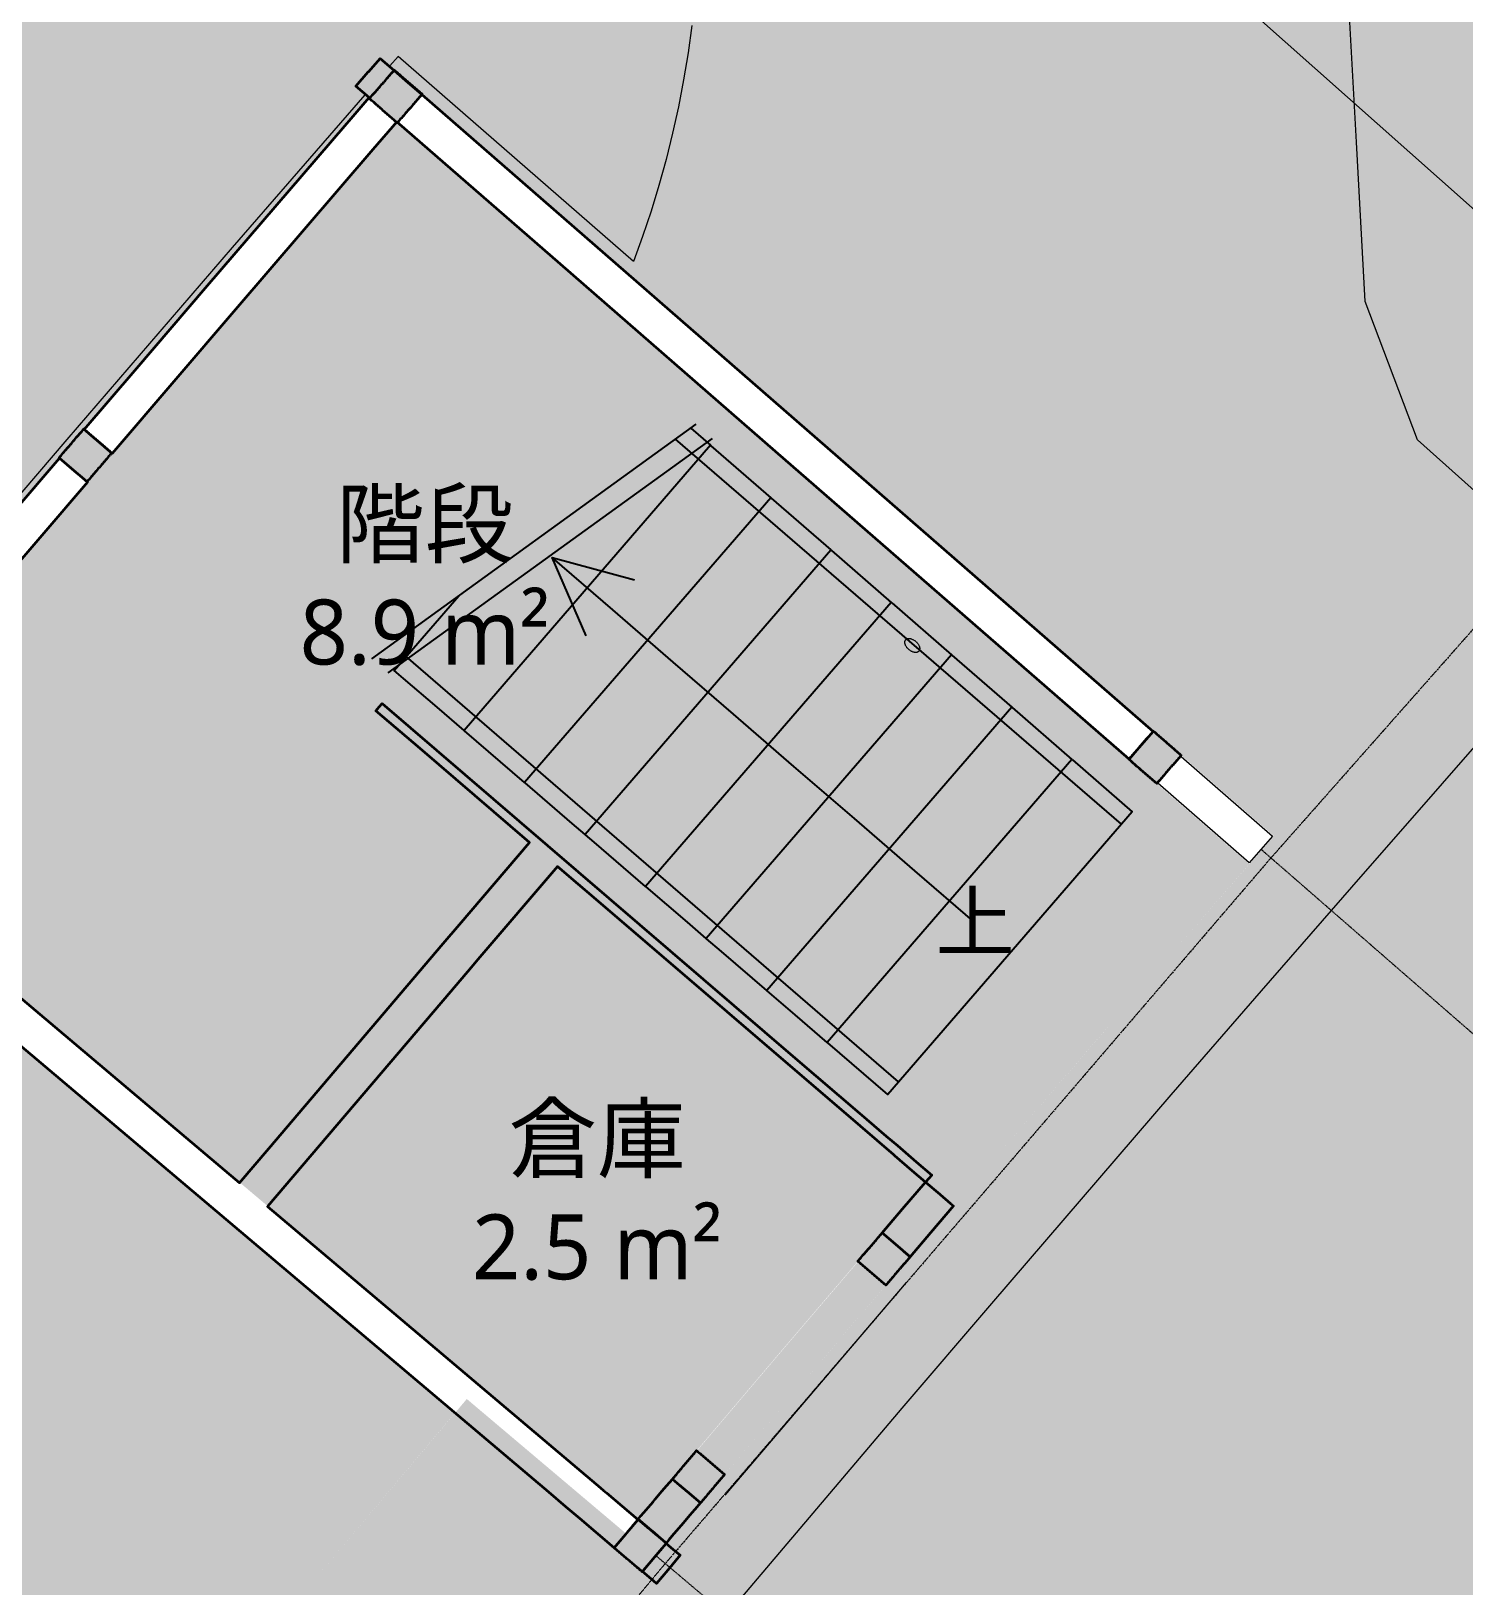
# Model space of a CAD drawing. Header units: millimetres. Extents: x -100577 to 287200, y -212120 to 238461.
# Drawn here: x 49317 to 53985, y 37308 to 42375 of the extents above; entities that cross this region are included whole.
import ezdxf

# ---------------------------------------------------------------- set-up
doc = ezdxf.new("R2010")
doc.units = ezdxf.units.MM
doc.linetypes.add('DASHDOT', pattern=[3.556, 2.54, -0.508, 0, -0.508])
doc.linetypes.add('PHANTOM', pattern=[6.35, 3.175, -0.635, 0.635, -0.635, 0.635, -0.635])
for name, color, linetype, lineweight in [('01_切断（構造・壁）', 7, 'Continuous', 35), ('02_切断（家具）', 8, 'Continuous', 18), ('06_部屋の色', 8, 'Continuous', 0), ('07_切断（建具）', 7, 'Continuous', 18), ('10_見えがかり', 7, 'Continuous', 13), ('11_見えがかり（家具）', 8, 'Continuous', 9), ('20_上部（屋根の外形・梁）', 8, 'PHANTOM', 9), ('40_通り芯', 1, 'DASHDOT', 9), ('50_寸法', 3, 'Continuous', 9), ('60_部屋名・面積', 7, 'Continuous', 13)]:
    doc.layers.add(name, color=color, linetype=linetype, lineweight=lineweight)
doc.styles.add('JP', font='NotoSansCJKjp-Regular.otf')

msp = doc.modelspace()

# ---------------------------------------------------------------- hatches: boundary and pattern name
at = {"layer": '01_切断（構造・壁）'}
for points in [[(50516.4, 42083.7), (50512.8, 42079.6), (50509.6, 42075.9), (50505.6, 42079.4), (50502, 42082.5), (50498.1, 42086), (50494.5, 42089.1), (50490.5, 42092.5), (50487, 42095.6), (50483, 42099.1), (50479.4, 42102.2), (50475.4, 42105.6), (50471.9, 42108.8), (50467.9, 42112.2), (50464.3, 42115.3), (50460.3, 42118.8), (50456.8, 42121.9), (50452.8, 42125.3), (50449.2, 42128.4), (50445.3, 42131.9), (50441.7, 42135), (50437.7, 42138.5), (50434.1, 42141.6), (50430.2, 42145), (50426.6, 42148.1), (50422.6, 42151.6), (50419.1, 42154.7), (50422.6, 42158.8), (50425.8, 42162.5), (50429.4, 42166.6), (50432.6, 42170.3), (50436.2, 42174.4), (50439.4, 42178), (50442.9, 42182.1), (50446.2, 42185.8), (50449.7, 42189.9), (50452.9, 42193.6), (50456.5, 42197.7), (50459.7, 42201.4), (50463.3, 42205.5), (50466.5, 42209.1), (50470, 42213.2), (50473.2, 42216.9), (50476.8, 42221), (50480, 42224.7), (50483.6, 42228.8), (50486.8, 42232.5), (50490.4, 42236.6), (50493.6, 42240.3), (50497.1, 42244.4), (50500.3, 42248), (50504.3, 42244.6), (50507.9, 42241.5), (50511.8, 42238), (50515.4, 42234.9), (50519.4, 42231.4), (50522.9, 42228.3), (50526.9, 42224.9), (50530.5, 42221.8), (50534.5, 42218.3), (50538, 42215.2), (50542, 42211.7), (50545.6, 42208.6), (50549.5, 42205.2), (50553.1, 42202), (50557.1, 42198.6), (50560.6, 42195.5), (50564.6, 42192), (50568.2, 42188.9), (50572.2, 42185.4), (50575.7, 42182.3), (50579.7, 42178.9), (50583.3, 42175.8), (50587.2, 42172.3), (50590.8, 42169.2), (50587.2, 42165.1), (50584, 42161.4), (50580.5, 42157.3), (50577.3, 42153.7), (50573.7, 42149.6), (50570.5, 42145.9), (50566.9, 42141.8), (50563.7, 42138.1), (50560.2, 42134), (50557, 42130.3), (50553.4, 42126.2), (50550.2, 42122.6), (50546.6, 42118.5), (50543.4, 42114.8), (50539.9, 42110.7), (50536.7, 42107), (50533.1, 42102.9), (50529.9, 42099.2), (50526.3, 42095.2), (50523.1, 42091.5), (50519.6, 42087.4)], [(49505.7, 40913.9), (49502.1, 40909.8), (49499, 40906.1), (49495, 40909.5), (49491.4, 40912.6), (49487.4, 40916), (49483.8, 40919.1), (49479.8, 40922.5), (49476.2, 40925.6), (49472.2, 40929), (49468.6, 40932.1), (49464.6, 40935.5), (49461, 40938.6), (49457, 40942), (49453.4, 40945.1), (49449.4, 40948.5), (49445.8, 40951.6), (49441.8, 40955.1), (49438.2, 40958.1), (49434.2, 40961.6), (49430.6, 40964.6), (49426.7, 40968.1), (49423.1, 40971.2), (49419.1, 40974.6), (49415.5, 40977.7), (49411.5, 40981.1), (49407.9, 40984.2), (49411.4, 40988.3), (49414.6, 40992), (49418.1, 40996.1), (49421.3, 40999.8), (49424.8, 41003.9), (49428, 41007.6), (49431.6, 41011.8), (49434.7, 41015.5), (49438.3, 41019.6), (49441.5, 41023.3), (49445, 41027.4), (49448.2, 41031.1), (49451.7, 41035.3), (49454.9, 41039), (49458.4, 41043.1), (49461.6, 41046.8), (49465.1, 41050.9), (49468.3, 41054.6), (49471.8, 41058.7), (49475, 41062.4), (49478.6, 41066.6), (49481.7, 41070.3), (49485.3, 41074.4), (49488.5, 41078.1), (49492.5, 41074.7), (49496, 41071.6), (49500, 41068.1), (49503.6, 41065.1), (49507.6, 41061.6), (49511.2, 41058.5), (49515.2, 41055.1), (49518.8, 41052), (49522.8, 41048.6), (49526.4, 41045.5), (49530.4, 41042.1), (49534, 41039), (49538, 41035.6), (49541.6, 41032.5), (49545.6, 41029.1), (49549.2, 41026), (49553.2, 41022.5), (49556.7, 41019.5), (49560.7, 41016), (49564.3, 41012.9), (49568.3, 41009.5), (49571.9, 41006.4), (49575.9, 41003), (49579.5, 40999.9), (49576, 40995.8), (49572.8, 40992.1), (49569.3, 40988), (49566.1, 40984.3), (49562.5, 40980.2), (49559.4, 40976.5), (49555.8, 40972.3), (49552.7, 40968.6), (49549.1, 40964.5), (49545.9, 40960.8), (49542.4, 40956.7), (49539.2, 40953), (49535.7, 40948.9), (49532.5, 40945.2), (49529, 40941), (49525.8, 40937.3), (49522.3, 40933.2), (49519.1, 40929.5), (49515.6, 40925.4), (49512.4, 40921.7), (49508.9, 40917.6)], [(52990.5, 39930.3), (52987, 39926.3), (52983.8, 39922.7), (52979.8, 39926.1), (52976.3, 39929.2), (52972.3, 39932.7), (52968.7, 39935.8), (52964.8, 39939.3), (52961.2, 39942.4), (52957.2, 39945.8), (52953.6, 39948.9), (52949.7, 39952.4), (52946.1, 39955.5), (52942.1, 39958.9), (52938.6, 39962.1), (52934.6, 39965.5), (52931, 39968.6), (52927, 39972.1), (52923.5, 39975.2), (52919.5, 39978.6), (52915.9, 39981.7), (52912, 39985.2), (52908.4, 39988.3), (52904.4, 39991.8), (52900.8, 39994.9), (52896.9, 39998.3), (52893.3, 40001.4), (52896.8, 40005.5), (52900, 40009.1), (52903.5, 40013.1), (52906.6, 40016.8), (52910.1, 40020.8), (52913.3, 40024.4), (52916.8, 40028.4), (52920, 40032.1), (52923.5, 40036.1), (52926.6, 40039.7), (52930.1, 40043.8), (52933.3, 40047.4), (52936.8, 40051.4), (52940, 40055), (52943.5, 40059.1), (52946.6, 40062.7), (52950.1, 40066.7), (52953.3, 40070.3), (52956.8, 40074.4), (52960, 40078), (52963.5, 40082), (52966.6, 40085.7), (52970.1, 40089.7), (52973.3, 40093.3), (52977.3, 40089.9), (52980.8, 40086.7), (52984.8, 40083.3), (52988.4, 40080.2), (52992.4, 40076.7), (52995.9, 40073.6), (52999.9, 40070.1), (53003.5, 40067), (53007.4, 40063.6), (53011, 40060.5), (53015, 40057), (53018.5, 40053.9), (53022.5, 40050.4), (53026.1, 40047.3), (53030.1, 40043.9), (53033.6, 40040.8), (53037.6, 40037.3), (53041.2, 40034.2), (53045.1, 40030.7), (53048.7, 40027.6), (53052.7, 40024.2), (53056.2, 40021.1), (53060.2, 40017.6), (53063.8, 40014.5), (53060.3, 40010.5), (53057.1, 40006.8), (53053.6, 40002.8), (53050.5, 39999.2), (53046.9, 39995.2), (53043.8, 39991.5), (53040.3, 39987.5), (53037.1, 39983.9), (53033.6, 39979.8), (53030.5, 39976.2), (53027, 39972.2), (53023.8, 39968.6), (53020.3, 39964.5), (53017.1, 39960.9), (53013.6, 39956.9), (53010.5, 39953.3), (53007, 39949.2), (53003.8, 39945.6), (53000.3, 39941.6), (52997.1, 39938), (52993.6, 39933.9)], [(52108.1, 38295.2), (52104.6, 38291.1), (52101.5, 38287.5), (52097.5, 38290.9), (52093.9, 38294), (52089.9, 38297.4), (52086.3, 38300.5), (52082.3, 38303.9), (52078.7, 38307), (52074.7, 38310.4), (52071.1, 38313.5), (52067.1, 38316.9), (52063.5, 38320), (52059.5, 38323.4), (52055.9, 38326.5), (52051.9, 38329.9), (52048.3, 38333), (52044.3, 38336.4), (52040.7, 38339.5), (52036.7, 38342.9), (52033.1, 38346), (52029.1, 38349.4), (52025.5, 38352.5), (52021.5, 38355.9), (52017.9, 38359), (52013.9, 38362.4), (52010.3, 38365.5), (52013.8, 38369.5), (52016.9, 38373.2), (52020.4, 38377.2), (52023.5, 38380.9), (52027, 38384.9), (52030.1, 38388.6), (52033.6, 38392.6), (52036.7, 38396.3), (52040.1, 38400.3), (52043.3, 38404), (52046.7, 38408), (52049.9, 38411.7), (52053.3, 38415.7), (52056.4, 38419.4), (52059.9, 38423.4), (52063, 38427.1), (52066.5, 38431.1), (52069.6, 38434.8), (52073.1, 38438.8), (52076.2, 38442.5), (52079.7, 38446.5), (52082.8, 38450.2), (52086.3, 38454.2), (52089.4, 38457.9), (52093.4, 38454.5), (52097, 38451.4), (52101, 38447.9), (52104.6, 38444.9), (52108.6, 38441.4), (52112.2, 38438.4), (52116.2, 38434.9), (52119.8, 38431.9), (52123.8, 38428.4), (52127.4, 38425.4), (52131.4, 38421.9), (52135, 38418.9), (52139, 38415.4), (52142.6, 38412.4), (52146.6, 38408.9), (52150.1, 38405.9), (52154.2, 38402.4), (52157.7, 38399.3), (52161.7, 38395.9), (52165.3, 38392.8), (52169.3, 38389.4), (52172.9, 38386.3), (52176.9, 38382.9), (52180.5, 38379.8), (52177.1, 38375.8), (52174, 38372.1), (52170.5, 38368.1), (52167.4, 38364.4), (52163.9, 38360.4), (52160.8, 38356.8), (52157.3, 38352.7), (52154.2, 38349.1), (52150.7, 38345), (52147.6, 38341.4), (52144.2, 38337.3), (52141, 38333.7), (52137.6, 38329.6), (52134.5, 38326), (52131, 38321.9), (52127.9, 38318.3), (52124.4, 38314.2), (52121.3, 38310.6), (52117.8, 38306.5), (52114.7, 38302.9), (52111.2, 38298.8)], [(51504.2, 37585.8), (51500.8, 37581.7), (51497.7, 37578), (51493.6, 37581.4), (51490, 37584.5), (51486, 37587.9), (51482.4, 37591), (51478.4, 37594.4), (51474.8, 37597.4), (51470.8, 37600.8), (51467.1, 37603.9), (51463.1, 37607.3), (51459.5, 37610.4), (51455.5, 37613.8), (51451.9, 37616.8), (51447.9, 37620.2), (51444.3, 37623.3), (51440.2, 37626.7), (51436.6, 37629.8), (51432.6, 37633.2), (51429, 37636.2), (51425, 37639.6), (51421.4, 37642.7), (51417.3, 37646.1), (51413.7, 37649.1), (51409.7, 37652.6), (51406.1, 37655.6), (51409.6, 37659.7), (51412.7, 37663.3), (51416.1, 37667.4), (51419.2, 37671.1), (51422.7, 37675.1), (51425.8, 37678.8), (51429.2, 37682.9), (51432.3, 37686.5), (51435.8, 37690.6), (51438.9, 37694.3), (51442.3, 37698.3), (51445.4, 37702), (51448.9, 37706.1), (51452, 37709.7), (51455.4, 37713.8), (51458.5, 37717.4), (51462, 37721.5), (51465.1, 37725.2), (51468.5, 37729.2), (51471.6, 37732.9), (51475.1, 37737), (51478.2, 37740.6), (51481.6, 37744.7), (51484.7, 37748.4), (51488.8, 37744.9), (51492.4, 37741.9), (51496.4, 37738.5), (51500, 37735.4), (51504, 37732), (51507.6, 37728.9), (51511.6, 37725.5), (51515.2, 37722.5), (51519.3, 37719.1), (51522.9, 37716), (51526.9, 37712.6), (51530.5, 37709.5), (51534.5, 37706.1), (51538.1, 37703.1), (51542.1, 37699.7), (51545.7, 37696.6), (51549.8, 37693.2), (51553.4, 37690.1), (51557.4, 37686.7), (51561, 37683.7), (51565, 37680.3), (51568.6, 37677.2), (51572.6, 37673.8), (51576.2, 37670.7), (51572.8, 37666.7), (51569.7, 37663), (51566.2, 37658.9), (51563.1, 37655.3), (51559.7, 37651.2), (51556.6, 37647.6), (51553.2, 37643.5), (51550.1, 37639.8), (51546.6, 37635.8), (51543.5, 37632.1), (51540.1, 37628), (51537, 37624.4), (51533.5, 37620.3), (51530.4, 37616.7), (51527, 37612.6), (51523.9, 37608.9), (51520.4, 37604.9), (51517.3, 37601.2), (51513.9, 37597.1), (51510.8, 37593.5), (51507.3, 37589.4)], [(51314.5, 37361.6), (51311.1, 37357.5), (51308, 37353.8), (51303.9, 37357.2), (51300.3, 37360.3), (51296.3, 37363.7), (51292.7, 37366.7), (51288.7, 37370.1), (51285.1, 37373.2), (51281, 37376.6), (51277.4, 37379.7), (51273.4, 37383.1), (51269.8, 37386.1), (51265.8, 37389.5), (51262.1, 37392.6), (51258.1, 37396), (51254.5, 37399), (51250.5, 37402.4), (51246.9, 37405.5), (51242.8, 37408.9), (51239.2, 37411.9), (51235.2, 37415.3), (51231.6, 37418.4), (51227.6, 37421.8), (51223.9, 37424.8), (51219.9, 37428.2), (51216.3, 37431.3), (51219.8, 37435.4), (51222.8, 37439), (51226.3, 37443.1), (51229.4, 37446.8), (51232.8, 37450.8), (51235.9, 37454.5), (51239.4, 37458.6), (51242.5, 37462.2), (51245.9, 37466.3), (51249, 37470), (51252.5, 37474.1), (51255.6, 37477.7), (51259, 37481.8), (51262.1, 37485.5), (51265.5, 37489.5), (51268.6, 37493.2), (51272.1, 37497.3), (51275.2, 37500.9), (51278.6, 37505), (51281.7, 37508.7), (51285.2, 37512.7), (51288.3, 37516.4), (51291.7, 37520.5), (51294.8, 37524.1), (51298.8, 37520.7), (51302.4, 37517.7), (51306.5, 37514.3), (51310.1, 37511.2), (51314.1, 37507.8), (51317.7, 37504.8), (51321.7, 37501.4), (51325.3, 37498.3), (51329.4, 37494.9), (51333, 37491.9), (51337, 37488.4), (51340.6, 37485.4), (51344.6, 37482), (51348.2, 37478.9), (51352.3, 37475.5), (51355.9, 37472.5), (51359.9, 37469.1), (51363.5, 37466), (51367.5, 37462.6), (51371.2, 37459.6), (51375.2, 37456.2), (51378.8, 37453.1), (51382.8, 37449.7), (51386.4, 37446.6), (51383, 37442.6), (51379.9, 37438.9), (51376.4, 37434.8), (51373.3, 37431.2), (51369.9, 37427.1), (51366.8, 37423.4), (51363.4, 37419.4), (51360.3, 37415.7), (51356.8, 37411.6), (51353.7, 37408), (51350.3, 37403.9), (51347.2, 37400.2), (51343.8, 37396.2), (51340.7, 37392.5), (51337.2, 37388.4), (51334.1, 37384.8), (51330.7, 37380.7), (51327.6, 37377), (51324.1, 37373), (51321, 37369.3), (51317.6, 37365.2)]]:
    msp.add_hatch(color=7, dxfattribs=at).paths.add_polyline_path(points)
at = {"layer": '06_部屋の色', "true_color": 0xf6e3a4}
h = msp.add_hatch(color=8, dxfattribs=at)
h.paths.add_polyline_path([(44177.4, 42081.2), (44516.1, 42484.9), (44856, 42887.9), (43127.9, 44348.7), (46290.4, 48988.5), (46486.8, 49276.7), (46378.3, 49373.6), (46372.4, 49378.8), (46552.4, 49642.9), (46666.6, 49540.6), (46851.1, 49811.2), (46742.8, 49908.5), (46737, 49913.7), (46917.2, 50178), (47031.1, 50075.3), (47065.3, 50125.4), (47096.3, 50171), (48311.4, 51953.7), (48204.1, 52052.4), (48198.3, 52057.7), (48379.1, 52322.9), (48484.7, 52225.4), (48492, 52218.7), (48677.3, 52490.5), (48570.2, 52589.5), (48564.4, 52594.8), (48745.3, 52860.2), (48858, 52755.7), (48877.7, 52784.5), (49516.4, 53721.7), (49545.5, 53764.2), (49641.3, 53895.5), (49655.2, 53914.6), (49660, 53920.3), (49764.5, 54045.6), (49774.9, 54058.2), (49843.4, 54136.5), (49845.5, 54138.9), (49907.4, 54248.7), (49909.2, 54251.8), (49909.2, 54251.9), (49911.5, 54255.5), (50062, 54494.7), (50064.5, 54498), (50235.1, 54718.9), (50238, 54721.9), (50429, 54925.4), (50432.2, 54928.2), (50641.8, 55112.4), (50645.2, 55114.8), (50871.6, 55278.1), (50873.4, 55279.1), (51080.1, 55399.8), (51116.2, 55420.9), (51333.5, 55521.2), (51373.4, 55539.6), (51599.3, 55618.6), (51640.8, 55633.1), (51873.2, 55690), (51915.9, 55700.5), (52152.7, 55734.8), (52195.5, 55741), (52196.3, 55741.1), (52200.5, 55741.3), (52482.9, 55754.9), (52538.6, 55754.9), (54873.8, 55754.5), (54873.9, 55903), (54873.9, 55906.5), (58469.9, 55906), (58469.8, 55759.5), (58469.8, 55754), (58509.8, 55754), (58521.4, 55754), (61629.2, 55753.6), (61669.1, 55753.6), (61671, 55753.6), (61677.1, 55753.6), (61679, 55753.5), (61681, 55753.4), (61681.5, 55753.3), (61976.7, 55738.5), (61981, 55737.8), (62269.5, 55693.9), (62273.6, 55692.9), (62556.4, 55620.2), (62560.3, 55618.8), (62834.4, 55518.2), (62838, 55516.4), (63100.7, 55388.7), (63104.1, 55386.6), (63352.8, 55233.1), (63355.8, 55230.8), (63587.9, 55053.1), (63588.7, 55052.3), (63800.4, 54853.6), (63806.6, 54847.7), (63827.7, 54825.8), (63832.7, 54820.5), (63876.8, 54774.8), (64047.5, 54597.6), (66483.2, 52068.4), (66802.3, 51737.1), (66836.9, 51701.1), (66849.8, 51687.7), (66847.6, 51685.6), (66741.1, 51582.1), (66843.2, 51476.3), (66846.7, 51472.7), (66760.5, 51389), (66251.5, 50899.2), (66199.2, 50847.7), (66099.9, 50949.6), (66093.1, 50956.5), (66089.5, 50953), (66089.4, 50952.8), (66088.7, 50952.1), (66085.5, 50949), (65798.8, 50666.6), (65457.1, 50334.7), (65455.7, 50333.3), (65449.7, 50327.5), (64959, 49839.6), (64948.4, 49829), (64514.9, 49402), (64619.1, 49297.4), (64622.1, 49294.3), (64558.2, 49231.4), (64209.6, 48880), (63858.6, 48530.9), (63374.6, 48038.3), (63209.4, 47871.8), (63101.2, 47978.5), (62757.4, 47631.8), (62751.2, 47625.4), (62569.8, 47438.2), (62674.8, 47335.4), (62678.4, 47331.9), (62526.4, 47175.2), (62186.8, 46829.4), (61698.6, 46321.1), (61217.9, 45825.1), (60870.4, 45458.4), (60798.3, 45383.3), (60693.2, 45483.3), (60688.2, 45488.1), (60476.6, 45267.7), (60583.2, 45166.4), (60586.9, 45163), (60534.7, 45108.7), (60052.5, 44594.7), (59577.6, 44093.2), (59351.3, 43848.7), (59245.2, 43947.7), (59240.1, 43952.5), (59127.1, 43830.4), (59123.3, 43826.3), (58798.2, 43479.6), (58793.4, 43474.5), (58791.1, 43472.1), (58786.7, 43467.3), (58785.4, 43465.8), (58328.3, 42967.2), (58324.2, 42962.6), (57843.8, 42443.3), (57833.4, 42432.1), (57526.4, 42092.4), (57519.7, 42085.1), (57178.2, 41712.2), (56717.9, 41198.3), (56709.1, 41188.4), (56708.9, 41188.2), (56707.9, 41187.1), (56250, 40680.5), (56244.5, 40674.4), (55927.7, 40316), (55923, 40310.6), (55590.5, 39939.1), (55585.5, 39933.5), (55128.5, 39411.1), (55121.6, 39403.3), (54664.1, 38885.3), (54492.8, 38686.8), (54605.6, 38588.5), (54607.4, 38587), (54461.8, 38418.2), (54129.2, 38037.8), (53671.3, 37502), (53220.2, 36979.1), (52907.7, 36608.5), (52646.1, 36302.3), (51656.5, 37138.8), (51347.2, 37400.2), (51845.2, 37987.1), (52358.5, 38587.4), (52860.8, 39170.5), (53365.4, 39751.7), (50500.3, 42248), (49986.6, 41656.2), (49475, 41062.4), (48965.7, 40466.8), (48445.3, 39853.7), (48405.3, 39806.3), (50696.8, 37870.2), (50245.1, 37333.6), (49756.1, 36748.6), (49431.2, 36357.7), (48949, 35773.6), (48946.5, 35772), (48943.2, 35772.2), (43003.2, 40658.3), (43001.4, 40661.7), (43002.5, 40665.4), (43671, 41474)])
h.paths.add_polyline_path([(59417.2, 48399.8), (59346.9, 48477.5), (59271.8, 48550.4), (59192, 48618.2), (59108, 48680.7), (59020, 48737.5), (58928.6, 48788.5), (58834, 48833.3), (58736.6, 48871.9), (58637, 48904.1), (58535.4, 48929.6), (58432.5, 48948.5), (58328.5, 48960.5), (58223.9, 48965.8), (58119.2, 48964.2), (58014.9, 48955.8), (57911.3, 48940.5), (57808.9, 48918.5), (57708.2, 48889.9), (57609.6, 48854.7), (57513.5, 48813.2), (57420.3, 48765.4), (57330.4, 48711.7), (57244.3, 48652.2), (57162.2, 48587.2), (57084.5, 48517), (57011.6, 48441.8), (56943.8, 48362.1), (56881.3, 48278), (56824.5, 48190.1), (56773.6, 48098.7), (56728.7, 48004), (56690.1, 47906.7), (56658, 47807.1), (56632.4, 47705.5), (56613.6, 47602.6), (56601.5, 47498.5), (56596.2, 47393.9), (56597.8, 47289.3), (56606.3, 47184.9), (56621.5, 47081.3), (56643.5, 46978.9), (56672.1, 46878.3), (56707.3, 46779.6), (56748.9, 46683.5), (56796.6, 46590.4), (56850.3, 46500.5), (56909.8, 46414.3), (56974.8, 46332.3), (57045, 46254.6), (57120.2, 46181.7), (57199.9, 46113.9), (57284, 46051.4), (57371.9, 45994.6), (57463.4, 45943.6), (57558, 45898.7), (57655.3, 45860.2), (57754.9, 45828), (57856.5, 45802.5), (57959.5, 45783.6), (58063.5, 45771.5), (58168.1, 45766.3), (58272.8, 45767.9), (58377.1, 45776.3), (58480.7, 45791.6), (58583, 45813.6), (58683.7, 45842.2), (58782.4, 45877.4), (58878.5, 45918.9), (58971.7, 45966.6), (59061.5, 46020.4), (59147.7, 46079.9), (59229.8, 46144.9), (59307.4, 46215.1), (59380.3, 46290.2), (59448.1, 46370), (59510.6, 46454.1), (59567.4, 46542), (59618.4, 46633.4), (59663.3, 46728.1), (59701.9, 46825.4), (59734, 46925), (59759.5, 47026.6), (59778.4, 47129.5), (59790.5, 47233.5), (59795.7, 47338.1), (59794.1, 47442.8), (59785.7, 47547.1), (59770.4, 47650.8), (59748.4, 47753.1), (59719.8, 47853.8), (59684.6, 47952.5), (59643.1, 48048.6), (59595.4, 48141.7), (59541.6, 48231.6), (59482.1, 48317.8)], flags=0)
at = {"layer": '06_部屋の色', "true_color": 0xd9d3ec}
for points in [[(49546, 40960.9), (50033.6, 41527.1), (50509.6, 42075.9), (53285.6, 39660.1), (52804.5, 39105.4), (52325.5, 38549), (51861.6, 38006.4), (51386.4, 37446.6), (51295.6, 37523.5), (51769.4, 38081.6), (52232.5, 38623.4), (51031.9, 39653.1), (50591.7, 39138.8), (50087.7, 38545.2), (48576.8, 39823.3), (49073.8, 40408.7)], [(50552.6, 39091.3), (51031.9, 39652.1), (52231.1, 38623.3), (51768.6, 38082.3), (51294.8, 37524.1), (50088.5, 38544.5)]]:
    msp.add_hatch(color=8, dxfattribs=at).paths.add_polyline_path(points)
at = {"layer": '06_部屋の色', "true_color": 0xe9dfcf}
msp.add_hatch(color=8, dxfattribs=at).paths.add_polyline_path([(53065.5, 35947.7), (53180, 35850.8), (52857.4, 35468.2), (52535.7, 35084.8), (52214.9, 34700.6), (51895, 34315.7), (51417, 33736.8), (51099.6, 33349.9), (50783, 32962.2), (50467.4, 32573.8), (50152.8, 32184.6), (49682.6, 31599.3), (49370.3, 31208.2), (49059, 30816.3), (48748.6, 30423.7), (48439.2, 30030.3), (45921.5, 32005.4), (46393.2, 32604.4), (46708.9, 33002.8), (47025.6, 33400.4), (47343.2, 33797.3), (47661.8, 34193.3), (47981.3, 34588.6), (48301.9, 34983.1), (48623.3, 35376.8), (48945.8, 35769.7), (49269.2, 36161.9), (49593.5, 36553.2), (49918.8, 36943.8), (50245.1, 37333.6), (50736.3, 37916.7), (52645.4, 36303.1), (53132.8, 36877.1), (53622.3, 37449.7), (54113.9, 38020.5), (54607.5, 38589.5), (55022.3, 38228.3), (54530, 37660.8), (54039.7, 37091.6), (53551.5, 36520.5)])

# ---------------------------------------------------------------- linework, layer by layer
at = {"layer": '01_切断（構造・壁）'}
for points in [[(50544.3, 42207.2), (50589.6, 42167.8), (50589.6, 42167.8), (51120, 41706), (52972.7, 40092.6), (52911.4, 40022.3), (52893.9, 40002.1), (51742.4, 41004.9), (51041.2, 41615.5), (50508.3, 42079.5), (50430.2, 41988.5), (50430.2, 41988.5), (49982.8, 41467.1), (49581, 40998.7), (49581, 40998.7), (49581, 40998.7), (49533, 41039.9), (49526.5, 41045.4), (49489.9, 41076.9), (49489.9, 41076.9), (49489.9, 41076.9), (49654.8, 41269), (49891.7, 41545.2), (50158.6, 41856.2), (50339.1, 42066.6), (50359.2, 42090.1), (50417.8, 42158.3), (50375, 42195.5), (50415.2, 42241.6), (50416.6, 42243.2), (50453.8, 42286), (50475.3, 42267.4), (50499.1, 42246.6), (50499.1, 42246.6), (50544.3, 42207.2)], [(50516.4, 42083.7), (50512.8, 42079.6), (50509.6, 42075.9), (50505.6, 42079.4), (50502, 42082.5), (50498.1, 42086), (50494.5, 42089.1), (50490.5, 42092.5), (50487, 42095.6), (50483, 42099.1), (50479.4, 42102.2), (50475.4, 42105.6), (50471.9, 42108.8), (50467.9, 42112.2), (50464.3, 42115.3), (50460.3, 42118.8), (50456.8, 42121.9), (50452.8, 42125.3), (50449.2, 42128.4), (50445.3, 42131.9), (50441.7, 42135), (50437.7, 42138.5), (50434.1, 42141.6), (50430.2, 42145), (50426.6, 42148.1), (50422.6, 42151.6), (50419.1, 42154.7), (50422.6, 42158.8), (50425.8, 42162.5), (50429.4, 42166.6), (50432.6, 42170.3), (50436.2, 42174.4), (50439.4, 42178), (50442.9, 42182.1), (50446.2, 42185.8), (50449.7, 42189.9), (50452.9, 42193.6), (50456.5, 42197.7), (50459.7, 42201.4), (50463.3, 42205.5), (50466.5, 42209.1), (50470, 42213.2), (50473.2, 42216.9), (50476.8, 42221), (50480, 42224.7), (50483.6, 42228.8), (50486.8, 42232.5), (50490.4, 42236.6), (50493.6, 42240.3), (50497.1, 42244.4), (50500.3, 42248), (50504.3, 42244.6), (50507.9, 42241.5), (50511.8, 42238), (50515.4, 42234.9), (50519.4, 42231.4), (50522.9, 42228.3), (50526.9, 42224.9), (50530.5, 42221.8), (50534.5, 42218.3), (50538, 42215.2), (50542, 42211.7), (50545.6, 42208.6), (50549.5, 42205.2), (50553.1, 42202), (50557.1, 42198.6), (50560.6, 42195.5), (50564.6, 42192), (50568.2, 42188.9), (50572.2, 42185.4), (50575.7, 42182.3), (50579.7, 42178.9), (50583.3, 42175.8), (50587.2, 42172.3), (50590.8, 42169.2), (50587.2, 42165.1), (50584, 42161.4), (50580.5, 42157.3), (50577.3, 42153.7), (50573.7, 42149.6), (50570.5, 42145.9), (50566.9, 42141.8), (50563.7, 42138.1), (50560.2, 42134), (50557, 42130.3), (50553.4, 42126.2), (50550.2, 42122.6), (50546.6, 42118.5), (50543.4, 42114.8), (50539.9, 42110.7), (50536.7, 42107), (50533.1, 42102.9), (50529.9, 42099.2), (50526.3, 42095.2), (50523.1, 42091.5), (50519.6, 42087.4), (50516.4, 42083.7)], [(49505.7, 40913.9), (49502.1, 40909.8), (49499, 40906.1), (49495, 40909.5), (49491.4, 40912.6), (49487.4, 40916), (49483.8, 40919.1), (49479.8, 40922.5), (49476.2, 40925.6), (49472.2, 40929), (49468.6, 40932.1), (49464.6, 40935.5), (49461, 40938.6), (49457, 40942), (49453.4, 40945.1), (49449.4, 40948.5), (49445.8, 40951.6), (49441.8, 40955.1), (49438.2, 40958.1), (49434.2, 40961.6), (49430.6, 40964.6), (49426.7, 40968.1), (49423.1, 40971.2), (49419.1, 40974.6), (49415.5, 40977.7), (49411.5, 40981.1), (49407.9, 40984.2), (49411.4, 40988.3), (49414.6, 40992), (49418.1, 40996.1), (49421.3, 40999.8), (49424.8, 41003.9), (49428, 41007.6), (49431.6, 41011.8), (49434.7, 41015.5), (49438.3, 41019.6), (49441.5, 41023.3), (49445, 41027.4), (49448.2, 41031.1), (49451.7, 41035.3), (49454.9, 41039), (49458.4, 41043.1), (49461.6, 41046.8), (49465.1, 41050.9), (49468.3, 41054.6), (49471.8, 41058.7), (49475, 41062.4), (49478.6, 41066.6), (49481.7, 41070.3), (49485.3, 41074.4), (49488.5, 41078.1), (49492.5, 41074.7), (49496, 41071.6), (49500, 41068.1), (49503.6, 41065.1), (49507.6, 41061.6), (49511.2, 41058.5), (49515.2, 41055.1), (49518.8, 41052), (49522.8, 41048.6), (49526.4, 41045.5), (49530.4, 41042.1), (49534, 41039), (49538, 41035.6), (49541.6, 41032.5), (49545.6, 41029.1), (49549.2, 41026), (49553.2, 41022.5), (49556.7, 41019.5), (49560.7, 41016), (49564.3, 41012.9), (49568.3, 41009.5), (49571.9, 41006.4), (49575.9, 41003), (49579.5, 40999.9), (49576, 40995.8), (49572.8, 40992.1), (49569.3, 40988), (49566.1, 40984.3), (49562.5, 40980.2), (49559.4, 40976.5), (49555.8, 40972.3), (49552.7, 40968.6), (49549.1, 40964.5), (49545.9, 40960.8), (49542.4, 40956.7), (49539.2, 40953), (49535.7, 40948.9), (49532.5, 40945.2), (49529, 40941), (49525.8, 40937.3), (49522.3, 40933.2), (49519.1, 40929.5), (49515.6, 40925.4), (49512.4, 40921.7), (49508.9, 40917.6), (49505.7, 40913.9)], [(48962, 40461.6), (49409.3, 40982.9), (49409.3, 40982.9), (49409.3, 40982.9), (49457.3, 40941.8), (49481.7, 40920.8), (49500.4, 40904.8), (49201.9, 40557)], [(50659.3, 39401), (50712.2, 39463), (50940.1, 39730.6), (50940.1, 39730.6), (50940.2, 39730.7), (50583.9, 40036.4), (50439.9, 40159.9), (50439.9, 40159.9), (50439.9, 40159.9), (50451, 40172.8), (50460, 40183.3), (50460, 40183.3), (50460, 40183.3), (50999.3, 39720.4), (51806.5, 39027.7), (52015.7, 38848.3), (52015.7, 38848.3), (52015.7, 38848.2), (52015.7, 38848.2), (52038.4, 38828.7), (52038.4, 38828.7), (52102.5, 38773.7), (52139.1, 38742.4), (52200.5, 38689.6), (52250.9, 38646.4), (52241.6, 38635.4), (52231.1, 38623.3), (52231.1, 38623.3), (52231, 38623.1), (52277.1, 38583.9), (52278.5, 38582.7), (52311.9, 38554.3), (52321.7, 38545.9), (52247.4, 38458.6), (52180.6, 38380.2), (52180.6, 38380.2), (52180.6, 38380.2), (52132.5, 38421.2), (52089.2, 38458), (52089.2, 38458), (52089.2, 38458), (52113.8, 38486.9), (52156, 38536.4), (52230.5, 38623.8), (52187.6, 38660.7), (52130.5, 38709.6), (52127.3, 38712.4), (52018.6, 38805.6), (52018.6, 38805.6), (51149.6, 39551.1), (51149.6, 39551.1), (51098.8, 39594.7), (51031.3, 39652.6), (50772.5, 39348.8), (50750.7, 39323.2), (50683.2, 39244), (50087, 38544.1), (50435.9, 38249.2), (51080.5, 37704.3), (51171.5, 37627.3), (51181.6, 37618.8), (51191.6, 37610.4), (51293.7, 37524.1), (51294.4, 37525), (51294.4, 37525), (51303.3, 37535.4), (51313.1, 37546.9), (51342.9, 37581.9), (51349.8, 37590), (51371.8, 37615.8), (51387.9, 37634.7), (51405.9, 37655.8), (51405.9, 37655.8), (51405.9, 37655.8), (51429.1, 37636), (51454, 37614.8), (51497.2, 37578), (51479.3, 37556.9), (51477.8, 37555.2), (51463.1, 37538), (51441.2, 37512.2), (51404.5, 37469.1), (51394.6, 37457.6), (51385.8, 37447.2), (51385.8, 37447.2), (51385.8, 37447.2), (51340.9, 37485.4), (51337.7, 37488.2), (51295.1, 37524.5), (51294.3, 37523.5), (51294.3, 37523.5), (51256.5, 37478.9), (51253.5, 37475.3), (51216.8, 37431.9), (51104.2, 37527.1), (51058.9, 37565.4), (51003, 37612.7), (49054.3, 39260.1)], [(52990.5, 39930.3), (52987, 39926.3), (52983.8, 39922.7), (52979.8, 39926.1), (52976.3, 39929.2), (52972.3, 39932.7), (52968.7, 39935.8), (52964.8, 39939.3), (52961.2, 39942.4), (52957.2, 39945.8), (52953.6, 39948.9), (52949.7, 39952.4), (52946.1, 39955.5), (52942.1, 39958.9), (52938.6, 39962.1), (52934.6, 39965.5), (52931, 39968.6), (52927, 39972.1), (52923.5, 39975.2), (52919.5, 39978.6), (52915.9, 39981.7), (52912, 39985.2), (52908.4, 39988.3), (52904.4, 39991.8), (52900.8, 39994.9), (52896.9, 39998.3), (52893.3, 40001.4), (52896.8, 40005.5), (52900, 40009.1), (52903.5, 40013.1), (52906.6, 40016.8), (52910.1, 40020.8), (52913.3, 40024.4), (52916.8, 40028.4), (52920, 40032.1), (52923.5, 40036.1), (52926.6, 40039.7), (52930.1, 40043.8), (52933.3, 40047.4), (52936.8, 40051.4), (52940, 40055), (52943.5, 40059.1), (52946.6, 40062.7), (52950.1, 40066.7), (52953.3, 40070.3), (52956.8, 40074.4), (52960, 40078), (52963.5, 40082), (52966.6, 40085.7), (52970.1, 40089.7), (52973.3, 40093.3), (52977.3, 40089.9), (52980.8, 40086.7), (52984.8, 40083.3), (52988.4, 40080.2), (52992.4, 40076.7), (52995.9, 40073.6), (52999.9, 40070.1), (53003.5, 40067), (53007.4, 40063.6), (53011, 40060.5), (53015, 40057), (53018.5, 40053.9), (53022.5, 40050.4), (53026.1, 40047.3), (53030.1, 40043.9), (53033.6, 40040.8), (53037.6, 40037.3), (53041.2, 40034.2), (53045.1, 40030.7), (53048.7, 40027.6), (53052.7, 40024.2), (53056.2, 40021.1), (53060.2, 40017.6), (53063.8, 40014.5), (53060.3, 40010.5), (53057.1, 40006.8), (53053.6, 40002.8), (53050.5, 39999.2), (53046.9, 39995.2), (53043.8, 39991.5), (53040.3, 39987.5), (53037.1, 39983.9), (53033.6, 39979.8), (53030.5, 39976.2), (53027, 39972.2), (53023.8, 39968.6), (53020.3, 39964.5), (53017.1, 39960.9), (53013.6, 39956.9), (53010.5, 39953.3), (53007, 39949.2), (53003.8, 39945.6), (53000.3, 39941.6), (52997.1, 39938), (52993.6, 39933.9), (52990.5, 39930.3)], [(49131.7, 39351.7), (49331.2, 39183.1), (49995.4, 38621.6), (50090.8, 38733.6), (50659.3, 39401)], [(52108.1, 38295.2), (52104.6, 38291.1), (52101.5, 38287.5), (52097.5, 38290.9), (52093.9, 38294), (52089.9, 38297.4), (52086.3, 38300.5), (52082.3, 38303.9), (52078.7, 38307), (52074.7, 38310.4), (52071.1, 38313.5), (52067.1, 38316.9), (52063.5, 38320), (52059.5, 38323.4), (52055.9, 38326.5), (52051.9, 38329.9), (52048.3, 38333), (52044.3, 38336.4), (52040.7, 38339.5), (52036.7, 38342.9), (52033.1, 38346), (52029.1, 38349.4), (52025.5, 38352.5), (52021.5, 38355.9), (52017.9, 38359), (52013.9, 38362.4), (52010.3, 38365.5), (52013.8, 38369.5), (52016.9, 38373.2), (52020.4, 38377.2), (52023.5, 38380.9), (52027, 38384.9), (52030.1, 38388.6), (52033.6, 38392.6), (52036.7, 38396.3), (52040.1, 38400.3), (52043.3, 38404), (52046.7, 38408), (52049.9, 38411.7), (52053.3, 38415.7), (52056.4, 38419.4), (52059.9, 38423.4), (52063, 38427.1), (52066.5, 38431.1), (52069.6, 38434.8), (52073.1, 38438.8), (52076.2, 38442.5), (52079.7, 38446.5), (52082.8, 38450.2), (52086.3, 38454.2), (52089.4, 38457.9), (52093.4, 38454.5), (52097, 38451.4), (52101, 38447.9), (52104.6, 38444.9), (52108.6, 38441.4), (52112.2, 38438.4), (52116.2, 38434.9), (52119.8, 38431.9), (52123.8, 38428.4), (52127.4, 38425.4), (52131.4, 38421.9), (52135, 38418.9), (52139, 38415.4), (52142.6, 38412.4), (52146.6, 38408.9), (52150.1, 38405.9), (52154.2, 38402.4), (52157.7, 38399.3), (52161.7, 38395.9), (52165.3, 38392.8), (52169.3, 38389.4), (52172.9, 38386.3), (52176.9, 38382.9), (52180.5, 38379.8), (52177.1, 38375.8), (52174, 38372.1), (52170.5, 38368.1), (52167.4, 38364.4), (52163.9, 38360.4), (52160.8, 38356.8), (52157.3, 38352.7), (52154.2, 38349.1), (52150.7, 38345), (52147.6, 38341.4), (52144.2, 38337.3), (52141, 38333.7), (52137.6, 38329.6), (52134.5, 38326), (52131, 38321.9), (52127.9, 38318.3), (52124.4, 38314.2), (52121.3, 38310.6), (52117.8, 38306.5), (52114.7, 38302.9), (52111.2, 38298.8), (52108.1, 38295.2)], [(51504.2, 37585.8), (51500.8, 37581.7), (51497.7, 37578), (51493.6, 37581.4), (51490, 37584.5), (51486, 37587.9), (51482.4, 37591), (51478.4, 37594.4), (51474.8, 37597.4), (51470.8, 37600.8), (51467.1, 37603.9), (51463.1, 37607.3), (51459.5, 37610.4), (51455.5, 37613.8), (51451.9, 37616.8), (51447.9, 37620.2), (51444.3, 37623.3), (51440.2, 37626.7), (51436.6, 37629.8), (51432.6, 37633.2), (51429, 37636.2), (51425, 37639.6), (51421.4, 37642.7), (51417.3, 37646.1), (51413.7, 37649.1), (51409.7, 37652.6), (51406.1, 37655.6), (51409.6, 37659.7), (51412.7, 37663.3), (51416.1, 37667.4), (51419.2, 37671.1), (51422.7, 37675.1), (51425.8, 37678.8), (51429.2, 37682.9), (51432.3, 37686.5), (51435.8, 37690.6), (51438.9, 37694.3), (51442.3, 37698.3), (51445.4, 37702), (51448.9, 37706.1), (51452, 37709.7), (51455.4, 37713.8), (51458.5, 37717.4), (51462, 37721.5), (51465.1, 37725.2), (51468.5, 37729.2), (51471.6, 37732.9), (51475.1, 37737), (51478.2, 37740.6), (51481.6, 37744.7), (51484.7, 37748.4), (51488.8, 37744.9), (51492.4, 37741.9), (51496.4, 37738.5), (51500, 37735.4), (51504, 37732), (51507.6, 37728.9), (51511.6, 37725.5), (51515.2, 37722.5), (51519.3, 37719.1), (51522.9, 37716), (51526.9, 37712.6), (51530.5, 37709.5), (51534.5, 37706.1), (51538.1, 37703.1), (51542.1, 37699.7), (51545.7, 37696.6), (51549.8, 37693.2), (51553.4, 37690.1), (51557.4, 37686.7), (51561, 37683.7), (51565, 37680.3), (51568.6, 37677.2), (51572.6, 37673.8), (51576.2, 37670.7), (51572.8, 37666.7), (51569.7, 37663), (51566.2, 37658.9), (51563.1, 37655.3), (51559.7, 37651.2), (51556.6, 37647.6), (51553.2, 37643.5), (51550.1, 37639.8), (51546.6, 37635.8), (51543.5, 37632.1), (51540.1, 37628), (51537, 37624.4), (51533.5, 37620.3), (51530.4, 37616.7), (51527, 37612.6), (51523.9, 37608.9), (51520.4, 37604.9), (51517.3, 37601.2), (51513.9, 37597.1), (51510.8, 37593.5), (51507.3, 37589.4), (51504.2, 37585.8)], [(51314.5, 37361.6), (51311.1, 37357.5), (51308, 37353.8), (51303.9, 37357.2), (51300.3, 37360.3), (51296.3, 37363.7), (51292.7, 37366.7), (51288.7, 37370.1), (51285.1, 37373.2), (51281, 37376.6), (51277.4, 37379.7), (51273.4, 37383.1), (51269.8, 37386.1), (51265.8, 37389.5), (51262.1, 37392.6), (51258.1, 37396), (51254.5, 37399), (51250.5, 37402.4), (51246.9, 37405.5), (51242.8, 37408.9), (51239.2, 37411.9), (51235.2, 37415.3), (51231.6, 37418.4), (51227.6, 37421.8), (51223.9, 37424.8), (51219.9, 37428.2), (51216.3, 37431.3), (51219.8, 37435.4), (51222.8, 37439), (51226.3, 37443.1), (51229.4, 37446.8), (51232.8, 37450.8), (51235.9, 37454.5), (51239.4, 37458.6), (51242.5, 37462.2), (51245.9, 37466.3), (51249, 37470), (51252.5, 37474.1), (51255.6, 37477.7), (51259, 37481.8), (51262.1, 37485.5), (51265.5, 37489.5), (51268.6, 37493.2), (51272.1, 37497.3), (51275.2, 37500.9), (51278.6, 37505), (51281.7, 37508.7), (51285.2, 37512.7), (51288.3, 37516.4), (51291.7, 37520.5), (51294.8, 37524.1), (51298.8, 37520.7), (51302.4, 37517.7), (51306.5, 37514.3), (51310.1, 37511.2), (51314.1, 37507.8), (51317.7, 37504.8), (51321.7, 37501.4), (51325.3, 37498.3), (51329.4, 37494.9), (51333, 37491.9), (51337, 37488.4), (51340.6, 37485.4), (51344.6, 37482), (51348.2, 37478.9), (51352.3, 37475.5), (51355.9, 37472.5), (51359.9, 37469.1), (51363.5, 37466), (51367.5, 37462.6), (51371.2, 37459.6), (51375.2, 37456.2), (51378.8, 37453.1), (51382.8, 37449.7), (51386.4, 37446.6), (51383, 37442.6), (51379.9, 37438.9), (51376.4, 37434.8), (51373.3, 37431.2), (51369.9, 37427.1), (51366.8, 37423.4), (51363.4, 37419.4), (51360.3, 37415.7), (51356.8, 37411.6), (51353.7, 37408), (51350.3, 37403.9), (51347.2, 37400.2), (51343.8, 37396.2), (51340.7, 37392.5), (51337.2, 37388.4), (51334.1, 37384.8), (51330.7, 37380.7), (51327.6, 37377), (51324.1, 37373), (51321, 37369.3), (51317.6, 37365.2), (51314.5, 37361.6)], [(51390.9, 37359.1), (51354.3, 37315.7), (51330.1, 37336.1), (51308.5, 37354.4), (51349.3, 37402.7), (51385.9, 37446.1), (51407.6, 37427.7), (51431.7, 37407.3), (51390.9, 37359.1)]]:
    msp.add_lwpolyline(points, dxfattribs=at)
at = {"layer": '02_切断（家具）'}
for points in [[(52180.6, 40355.8), (52179.4, 40356.7), (52177.8, 40357.9), (52176.7, 40358.8), (52175.2, 40360.1), (52174.1, 40361.1), (52172.8, 40362.5), (52171.7, 40363.6), (52170.4, 40365.2), (52169.4, 40366.4), (52168.3, 40368.1), (52167.4, 40369.4), (52166.5, 40371.2), (52165.8, 40372.6), (52165, 40374.3), (52164.5, 40375.7), (52164, 40377.4), (52163.7, 40378.8), (52163.4, 40380.4), (52163.3, 40381.7), (52163.3, 40383.2), (52163.3, 40384.4), (52163.6, 40385.8), (52163.8, 40386.8), (52164.3, 40388), (52164.7, 40389), (52165.3, 40390), (52165.8, 40390.7), (52166.6, 40391.6), (52167.3, 40392.3), (52168.3, 40393), (52169.1, 40393.5), (52170.4, 40394.1), (52171.4, 40394.5), (52172.8, 40394.8), (52173.9, 40395.1), (52175.5, 40395.2), (52176.8, 40395.3), (52178.5, 40395.2), (52179.9, 40395.1)], [(52179.9, 40395.1), (52181.7, 40394.7), (52183.1, 40394.4)], [(52183.1, 40394.4), (52185, 40393.8), (52186.4, 40393.4), (52188.3, 40392.5), (52189.7, 40391.9), (52191.5, 40391), (52192.8, 40390.2), (52194.5, 40389.1), (52195.8, 40388.3), (52197.3, 40387.1), (52198.5, 40386.2), (52199.9, 40384.9), (52201, 40383.9), (52202.4, 40382.4), (52203.5, 40381.3), (52204.8, 40379.7), (52205.7, 40378.5), (52206.9, 40376.8), (52207.7, 40375.5)], [(52204.7, 40350.8), (52203.8, 40350.4), (52202.3, 40350.1), (52201.2, 40349.8), (52199.6, 40349.7), (52198.4, 40349.6), (52196.6, 40349.7), (52195.3, 40349.8), (52193.4, 40350.2), (52192, 40350.5), (52190.1, 40351.1), (52188.7, 40351.6), (52186.8, 40352.4), (52185.5, 40353), (52183.7, 40354), (52182.3, 40354.7), (52180.6, 40355.8)], [(52211.7, 40364.5), (52211.9, 40363.2), (52211.9, 40361.7), (52211.8, 40360.5), (52211.5, 40359.1), (52211.3, 40358.1), (52210.8, 40356.9), (52210.5, 40356), (52209.8, 40354.9), (52209.3, 40354.2), (52208.5, 40353.3), (52207.9, 40352.7), (52206.8, 40351.9), (52206, 40351.4), (52204.7, 40350.8)], [(52207.7, 40375.5), (52208.7, 40373.7), (52209.4, 40372.4), (52210.1, 40370.6), (52210.7, 40369.2), (52211.2, 40367.5), (52211.5, 40366.1), (52211.7, 40364.5)]]:
    msp.add_lwpolyline(points, dxfattribs=at)
at = {"layer": '07_切断（建具）'}
msp.add_lwpolyline([(51577.8, 37603), (52168.7, 38296.8)], dxfattribs=at)
at = {"layer": '10_見えがかり'}
msp.add_lwpolyline([(53063.3, 40010.9), (53361.1, 39751.4), (53285.4, 39664.2), (52987.3, 39923.6)], dxfattribs=at)
at = {"layer": '11_見えがかり（家具）'}
for points in [[(55810.1, 40184.4), (55455.4, 39862.5), (54995.8, 40003), (53834, 41043), (53662.9, 41493.4), (53634.5, 42012.4), (53577.5, 43050.3), (53699.8, 43516.3)], [(51469.2, 42392.9), (51457.1, 42304.1), (51442.7, 42216), (51425.9, 42128.5), (51406.9, 42041.9), (51385.6, 41956.2), (51362.1, 41871.4), (51336.6, 41787.7), (51308.9, 41705.2), (51279.3, 41623.8), (50512.4, 42292.3), (50485.7, 42261.5)], [(50404.1, 42167.6), (49971.4, 41669.3), (49433, 41044.2), (48897, 40417)]]:
    msp.add_lwpolyline(points, dxfattribs=at)
at = {"layer": '20_上部（屋根の外形・梁）'}
msp.add_lwpolyline([(55366.9, 41955.5), (53355.8, 39679.8), (53355.5, 39679.5), (51377.9, 37374.6), (51377.6, 37374.3), (49433.9, 35040.7), (49433.7, 35040.3), (47524.4, 32678.6), (47524.1, 32678.3), (45742.5, 30409), (45742.3, 30408.8), (45686.6, 30336.6), (45466.6, 30051.7), (45466.1, 30051.2), (45465.6, 30051.6), (45154.9, 30291.6), (44842.9, 30532.7)], dxfattribs=at)
at = {"layer": '40_通り芯'}
for points in [[(67956.5, 26966.1), (53326.1, 39706.2)], [(66167.3, 24880.8), (51352.4, 37406)]]:
    msp.add_lwpolyline(points, dxfattribs=at)
at = {"layer": '45_階段'}
for points in [[(51482.8, 41093.3), (50425.6, 40328.7)], [(51535.8, 41047.5), (50478.6, 40282.9)], [(51465.7, 41080.9), (51530.3, 41024.8), (51530.3, 41024.8), (51530.3, 41024.8)], [(51530.3, 41024.8), (51530.3, 41024.8), (51530.3, 41024.8), (51530.3, 41024.8), (51530.3, 41024.8), (51530.3, 41024.8), (50727.3, 40095.5), (50727.3, 40095.5), (50727.3, 40095.5), (50727.3, 40095.5), (50727.3, 40095.5), (50727.3, 40095.5), (50727.3, 40095.5), (50639.5, 40170.9), (50530.1, 40264.9), (50530.1, 40264.9), (50499.8, 40291), (50499.8, 40291), (50499.8, 40291.1), (50710.1, 40534.5)], [(52868.7, 39790), (51416.2, 41045.1)], [(51531.8, 41023.5), (51726.5, 40854.2), (51726.5, 40854.2)], [(51726.5, 40854.2), (51726.5, 40854.2), (51726.5, 40854.2), (51726.5, 40854.2), (51726.5, 40854.2), (51726.5, 40854.2), (50924.5, 39926.1), (50924.5, 39926.1), (50924.5, 39926.1), (50924.5, 39926.1), (50924.5, 39926.1), (50924.5, 39926.1), (50924.5, 39926.1), (50924.5, 39926.1), (50728.8, 40094.2)], [(51728.1, 40852.9), (51922.8, 40683.7), (51922.8, 40683.7), (51922.8, 40683.6), (51922.8, 40683.6), (51121.7, 39756.6), (51121.7, 39756.6)], [(52392.4, 39468.3), (52195.6, 39638.3), (51998.9, 39808.3), (51802.2, 39978.3), (51605.5, 40148.2), (51408.7, 40318.2), (51212, 40488.2), (51015.3, 40658.2), (51014.7, 40658.7)], [(51125.5, 40404.4), (51014.7, 40658.7), (51282.4, 40586)], [(51924.3, 40682.3), (52119, 40513.1), (52119, 40513.1), (52119, 40513.1)], [(52119, 40513.1), (52119, 40513.1), (52119, 40513.1), (52119, 40513.1), (51319, 39587.2), (51318.9, 39587.2), (51318.9, 39587.2), (51318.9, 39587.2), (51318.9, 39587.2), (51318.9, 39587.2), (51318.9, 39587.2), (51151.5, 39731.1), (51123.2, 39755.3)], [(52120.5, 40511.8), (52315.2, 40342.5), (52315.2, 40342.5), (52315.2, 40342.5)], [(52143.1, 38950.3), (50539, 40336.4)], [(52315.2, 40342.5), (52315.2, 40342.5), (52315.2, 40342.5), (52315.2, 40342.5), (52315.2, 40342.5), (51516.2, 39417.8), (51516.2, 39417.8), (51516.2, 39417.8), (51516.2, 39417.8), (51516.2, 39417.8), (51516.2, 39417.8), (51516.2, 39417.8), (51516.2, 39417.8), (51455.1, 39470.2), (51320.5, 39585.9)], [(52316.7, 40341.2), (52511.5, 40171.9), (52511.5, 40171.9), (52511.5, 40171.9)], [(52511.5, 40171.9), (52511.5, 40171.9), (52511.5, 40171.9), (52511.5, 40171.9), (52511.5, 40171.9), (52511.5, 40171.9), (51713.4, 39248.4), (51713.4, 39248.4), (51713.4, 39248.4), (51713.4, 39248.4), (51713.4, 39248.4), (51713.4, 39248.4), (51713.4, 39248.4), (51565.9, 39375.1), (51517.7, 39416.5)], [(52513, 40170.6), (52707.7, 40001.4), (52707.7, 40001.4), (52707.7, 40001.4)], [(52707.7, 40001.4), (52707.7, 40001.4), (52707.7, 40001.4), (52707.7, 40001.4), (52707.7, 40001.4), (52707.7, 40001.4), (51910.6, 39079), (51910.6, 39079), (51910.6, 39079), (51910.6, 39079), (51910.6, 39079), (51910.6, 39079), (51910.6, 39079), (51910.6, 39079), (51806, 39168.9), (51714.9, 39247.1)], [(52709.2, 40000.1), (52903.9, 39830.8), (52903.9, 39830.8), (52903.9, 39830.8)], [(51121.7, 39756.6), (51121.7, 39756.6), (51121.7, 39756.6), (51121.7, 39756.6), (51121.7, 39756.6), (51121.7, 39756.6), (51079.7, 39792.7), (50926, 39924.8)], [(52903.9, 39830.8), (52903.9, 39830.8), (52903.9, 39830.8), (52903.9, 39830.8), (52903.9, 39830.8), (52107.8, 38909.5), (52107.8, 38909.5), (52107.8, 38909.5), (52107.8, 38909.5), (52107.8, 38909.5), (52107.8, 38909.5), (52107.8, 38909.5), (52107.8, 38909.5), (51912.1, 39077.7)]]:
    msp.add_lwpolyline(points, dxfattribs=at)
at = {"layer": '50_寸法'}
for points in [[(55819.8, 40193.6), (46149.3, 48781.5)], [(51574.3, 37202.5), (51864.3, 37544.8), (52155, 37886.4), (52446.4, 38227.4), (52738.6, 38567.8), (53031.5, 38907.6), (53325.2, 39246.7), (53619.6, 39585.2), (53914.7, 39923), (54210.6, 40260.2)]]:
    msp.add_lwpolyline(points, dxfattribs=at)

# ---------------------------------------------------------------- texts
at = {"layer": '45_階段', "insert": (52392.4, 39468.3), "char_height": 187.9, "attachment_point": 5, "style": 'JP'}
msp.add_mtext('上', dxfattribs=at)
at = {"layer": '60_部屋名・面積', "char_height": 211.68, "attachment_point": 5, "style": 'JP'}
for s, insert in [('階段\\P8.9 m²', (50599.3, 40590.6)), ('倉庫\\P2.5 m²', (51160.7, 38586.9))]:
    msp.add_mtext(s, dxfattribs=dict(at, insert=insert))

doc.saveas('drawing.dxf')
